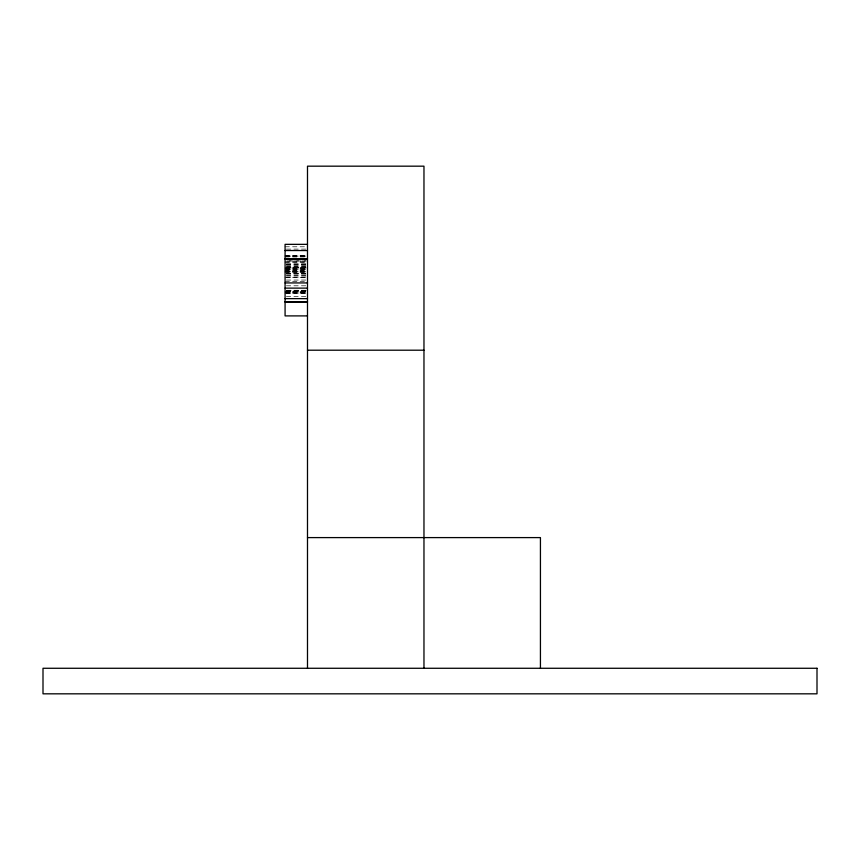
<?xml version="1.0" encoding="UTF-8"?>
<svg xmlns="http://www.w3.org/2000/svg" width="860" height="860" viewBox="0 0 860 860"><rect width="100%" height="100%" fill="white"/><g stroke="black" fill="none" stroke-linecap="round" stroke-linejoin="round"><path stroke-width="0.64" stroke-dasharray="4.3 3.22" d="M285.079 246.788L306.171 246.788M286.391 249.11L306.171 249.11M285.079 255.7L306.171 255.7M285.079 255.871L306.171 255.839M286.391 256.097L306.171 256.097M285.079 256.71L306.171 256.71M285.079 256.893L306.171 256.893M285.079 261.87L306.171 261.87M285.079 262.203L306.171 262.203M286.391 263.224L306.171 263.224M286.391 264.342L306.171 264.342M286.391 264.6L306.171 264.6M286.391 265.944L306.171 265.944M286.391 266.052L306.171 266.052M286.391 266.998L306.171 266.998M286.391 267.438L306.171 267.438M285.079 267.697L306.171 267.697M285.079 268.169L306.171 268.169M285.079 268.857L306.171 268.857M285.079 269.546L306.171 269.546M286.391 269.739L306.171 269.739M285.079 270.814L306.171 270.814M285.079 271.04L306.171 271.018M285.079 271.179L306.171 271.179M286.391 271.62L306.171 271.62M285.079 271.986L306.171 271.986M285.079 272.125L306.171 272.125M286.391 273.114L306.171 273.114M286.391 273.329L306.171 273.329M286.391 273.577L306.171 273.577M286.391 274.093L306.171 274.093M286.391 275.254L306.171 275.254M286.391 276.049L306.171 276.049M285.079 277.436L306.171 277.436M286.391 277.694L306.171 277.694M286.391 280.048L306.171 280.048M285.079 281.327L306.171 281.327M286.391 285.8L306.171 285.8M286.391 290.271L306.171 290.271M286.391 290.992L306.171 290.992M286.391 291.411L306.171 291.411M286.391 291.583L306.171 291.583M285.079 291.83L306.171 291.83M285.079 291.938L306.171 292.088M286.391 292.379L306.171 292.379M285.079 292.819L306.171 292.819M285.079 293.174L306.171 293.067M286.391 293.325L306.171 293.325M286.391 296.592L306.171 296.592M306.171 260.935L286.391 260.935L306.171 260.967M306.171 267.911L285.079 267.911L306.171 267.944M306.171 290.594L285.079 290.594L306.171 290.702"/><path stroke-width="1.29" d="M307.493 244.347L285.079 244.347L285.079 315.899L307.493 315.899M285.079 250.529L307.493 250.529M285.079 258.817L307.493 258.935L285.079 258.967M285.079 282.929L307.493 282.929M285.079 288.121L307.493 288.121M285.079 298.635L307.493 298.635M285.079 301.72L307.493 301.72M285.079 302.01L307.493 302.01M307.493 350.203L423.969 350.203M307.493 537.597L540.435 537.597L540.435 668.274M423.969 668.274L423.969 166.174L307.493 166.174L307.493 668.274M817 668.274L43 668.274L43 693.826L817 693.826L817 668.274"/></g></svg>
